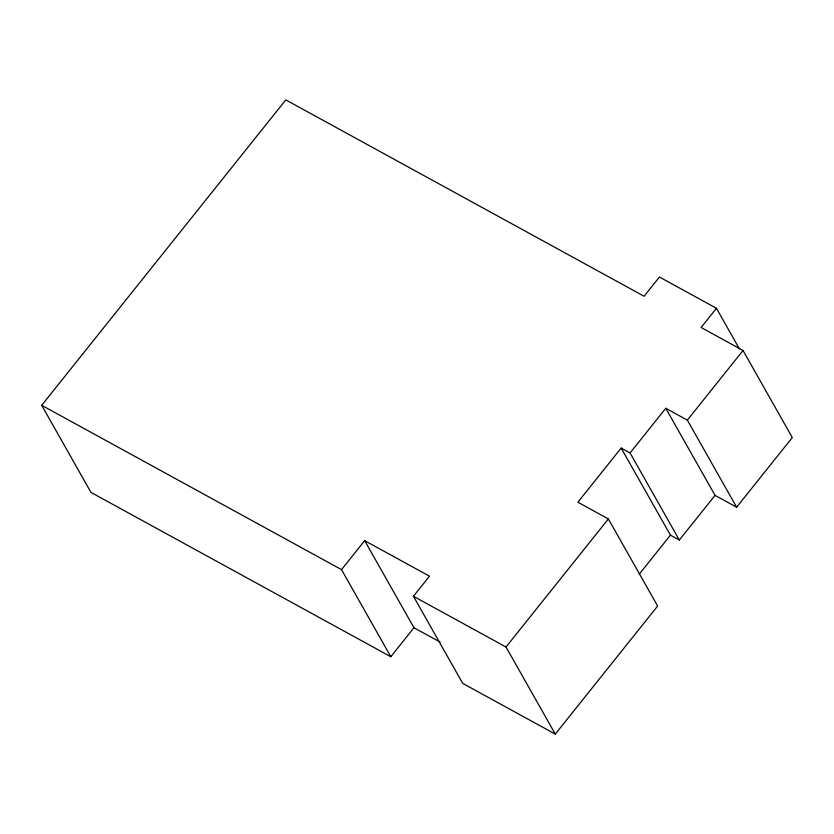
<?xml version="1.0" encoding="UTF-8"?>
<svg xmlns="http://www.w3.org/2000/svg" width="834" height="834" viewBox="0 0 834 834"><rect width="100%" height="100%" fill="white"/><g stroke="black" fill="none" stroke-linecap="round" stroke-linejoin="round"><path stroke-width="1.25" d="M390.802 656.723L341.523 569.632L364.687 540.651L413.956 627.741L390.802 656.723L90.969 492.404L41.7 405.314L285.812 99.892L644.088 296.247L659.444 277.034L716.448 308.278L739.477 348.998M630.066 452.956L665.772 408.285L715.04 495.375L679.345 540.036L630.066 452.956L621.163 448.067L577.868 502.235L608.372 518.946L657.64 606.037L555.288 734.108L462.714 683.369L413.435 596.279L429.5 576.179L364.687 540.651M716.448 308.278L701.092 327.491L743.031 350.468L792.3 437.558L736.63 507.208L715.04 495.375M555.288 734.108L506.009 647.017L608.372 518.946M736.63 507.208L687.362 420.117L743.031 350.468M639.167 574.282L670.442 535.157L621.163 448.067M665.772 408.285L687.362 420.117M670.442 535.157L679.345 540.036M413.435 596.279L506.009 647.017M41.7 405.314L341.523 569.632M413.956 627.741L440.112 642.076"/></g></svg>
